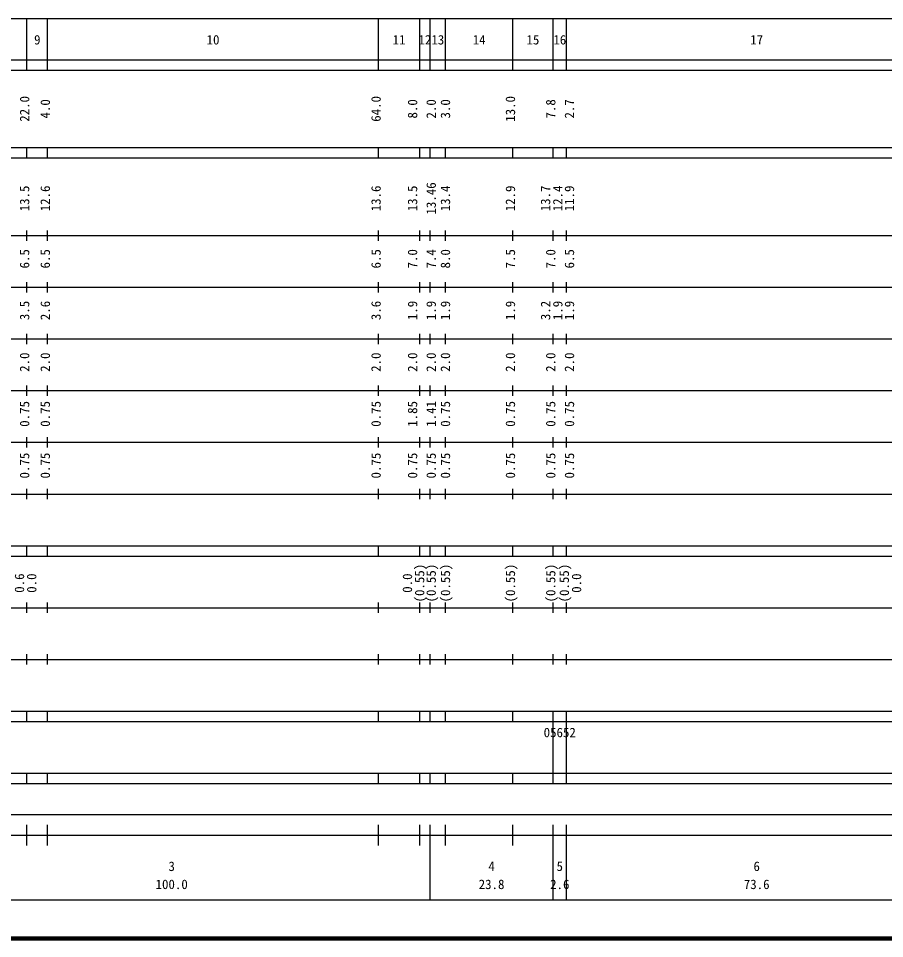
# Model space of a CAD drawing. Units: millimetres on the paper, enlarged 1000 times. Extents: x 40000 to 680000, y 20000 to 380000.
# Drawn here: x 288342 to 455950, y 20000 to 198000 of the extents above; entities that cross this region are included whole.
import ezdxf
from ezdxf.enums import TextEntityAlignment as Align

# ---------------------------------------------------------------- set-up
doc = ezdxf.new("R2010")
doc.units = ezdxf.units.MM
doc.header["$LTSCALE"] = 1000
doc.layers.add('M-TTL', color=2, linetype='Continuous', lineweight=140)
doc.layers.add('M-TTL-BAND', color=7, linetype='Continuous', lineweight=25)
doc.styles.add('ＭＳ ゴシック', font='')
doc.styles.get('ＭＳ ゴシック').set_extended_font_data('MS Gothic')

msp = doc.modelspace()

# ---------------------------------------------------------------- linework, layer by layer
at = {"layer": 'M-TTL'}
msp.add_line((40000, 20000), (680000, 20000), dxfattribs=at)
at = {"layer": 'M-TTL-BAND'}
for p, q in [((68000, 198000), (579000, 198000)), ((290000, 188000), (290000, 198000)), ((294000, 188000), (294000, 198000)), ((358000, 188000), (358000, 198000)), ((366000, 188000), (366000, 198000)), ((368000, 188000), (368000, 198000)), ((371000, 188000), (371000, 198000)), ((384000, 188000), (384000, 198000)), ((391800, 188000), (391800, 198000)), ((394400, 188000), (394400, 198000)), ((40000, 190000), (579000, 190000)), ((40000, 188000), (579000, 188000)), ((40000, 173000), (579000, 173000)), ((290000, 171000), (290000, 173000)), ((294000, 171000), (294000, 173000)), ((358000, 171000), (358000, 173000)), ((366000, 171000), (366000, 173000)), ((368000, 171000), (368000, 173000)), ((371000, 171000), (371000, 173000)), ((384000, 171000), (384000, 173000)), ((391800, 171000), (391800, 173000)), ((394400, 171000), (394400, 173000)), ((40000, 171000), (579000, 171000)), ((290000, 155000), (290000, 157000)), ((294000, 155000), (294000, 157000)), ((358000, 155000), (358000, 157000)), ((366000, 155000), (366000, 157000)), ((368000, 155000), (368000, 157000)), ((371000, 155000), (371000, 157000)), ((384000, 155000), (384000, 157000)), ((391800, 155000), (391800, 157000)), ((394400, 155000), (394400, 157000)), ((40000, 156000), (579000, 156000)), ((46000, 146000), (579000, 146000)), ((290000, 145000), (290000, 147000)), ((294000, 145000), (294000, 147000)), ((358000, 145000), (358000, 147000)), ((366000, 145000), (366000, 147000)), ((368000, 145000), (368000, 147000)), ((371000, 145000), (371000, 147000)), ((384000, 145000), (384000, 147000)), ((391800, 145000), (391800, 147000)), ((394400, 145000), (394400, 147000)), ((52000, 136000), (579000, 136000)), ((290000, 135000), (290000, 137000)), ((294000, 135000), (294000, 137000)), ((358000, 135000), (358000, 137000)), ((366000, 135000), (366000, 137000)), ((368000, 135000), (368000, 137000)), ((371000, 135000), (371000, 137000)), ((384000, 135000), (384000, 137000)), ((391800, 135000), (391800, 137000)), ((394400, 135000), (394400, 137000)), ((290000, 125000), (290000, 127000)), ((294000, 125000), (294000, 127000)), ((358000, 125000), (358000, 127000)), ((366000, 125000), (366000, 127000)), ((368000, 125000), (368000, 127000)), ((371000, 125000), (371000, 127000)), ((384000, 125000), (384000, 127000)), ((391800, 125000), (391800, 127000)), ((394400, 125000), (394400, 127000)), ((46000, 126000), (579000, 126000)), ((52000, 116000), (579000, 116000)), ((290000, 115000), (290000, 117000)), ((294000, 115000), (294000, 117000)), ((358000, 115000), (358000, 117000)), ((366000, 115000), (366000, 117000)), ((368000, 115000), (368000, 117000)), ((371000, 115000), (371000, 117000)), ((384000, 115000), (384000, 117000)), ((391800, 115000), (391800, 117000)), ((394400, 115000), (394400, 117000)), ((290000, 105000), (290000, 107000)), ((294000, 105000), (294000, 107000)), ((358000, 105000), (358000, 107000)), ((366000, 105000), (366000, 107000)), ((368000, 105000), (368000, 107000)), ((371000, 105000), (371000, 107000)), ((384000, 105000), (384000, 107000)), ((391800, 105000), (391800, 107000)), ((394400, 105000), (394400, 107000)), ((46000, 106000), (579000, 106000)), ((40000, 96000), (579000, 96000)), ((290000, 94000), (290000, 96000)), ((294000, 94000), (294000, 96000)), ((358000, 94000), (358000, 96000)), ((366000, 94000), (366000, 96000)), ((368000, 94000), (368000, 96000)), ((371000, 94000), (371000, 96000)), ((384000, 94000), (384000, 96000)), ((391800, 94000), (391800, 96000)), ((394400, 94000), (394400, 96000)), ((40000, 94000), (579000, 94000)), ((49000, 84000), (579000, 84000)), ((290000, 83000), (290000, 85000)), ((294000, 83000), (294000, 85000)), ((358000, 83000), (358000, 85000)), ((366000, 83000), (366000, 85000)), ((368000, 83000), (368000, 85000)), ((371000, 83000), (371000, 85000)), ((384000, 83000), (384000, 85000)), ((391800, 83000), (391800, 85000)), ((394400, 83000), (394400, 85000)), ((290000, 73000), (290000, 75000)), ((294000, 73000), (294000, 75000)), ((358000, 73000), (358000, 75000)), ((366000, 73000), (366000, 75000)), ((368000, 73000), (368000, 75000)), ((371000, 73000), (371000, 75000)), ((384000, 73000), (384000, 75000)), ((391800, 73000), (391800, 75000)), ((394400, 73000), (394400, 75000)), ((40000, 74000), (579000, 74000)), ((40000, 64000), (579000, 64000)), ((290000, 62000), (290000, 64000)), ((294000, 62000), (294000, 64000)), ((358000, 62000), (358000, 64000)), ((366000, 62000), (366000, 64000)), ((368000, 62000), (368000, 64000)), ((371000, 62000), (371000, 64000)), ((384000, 62000), (384000, 64000)), ((391800, 62000), (391800, 64000)), ((394400, 62000), (394400, 64000)), ((40000, 62000), (579000, 62000)), ((391800, 52000), (391800, 62000)), ((394400, 52000), (394400, 62000)), ((40000, 52000), (579000, 52000)), ((290000, 50000), (290000, 52000)), ((294000, 50000), (294000, 52000)), ((358000, 50000), (358000, 52000)), ((366000, 50000), (366000, 52000)), ((368000, 50000), (368000, 52000)), ((371000, 50000), (371000, 52000)), ((384000, 50000), (384000, 52000)), ((391800, 50000), (391800, 52000)), ((394400, 50000), (394400, 52000)), ((40000, 50000), (579000, 50000)), ((71000, 44000), (565000, 44000)), ((290000, 38000), (290000, 42000)), ((294000, 38000), (294000, 42000)), ((358000, 38000), (358000, 42000)), ((366000, 38000), (366000, 42000)), ((368000, 27500), (368000, 42000)), ((371000, 38000), (371000, 42000)), ((384000, 38000), (384000, 42000)), ((391800, 27500), (391800, 42000)), ((394400, 27500), (394400, 42000)), ((40000, 40000), (579000, 40000)), ((68000, 27500), (579000, 27500))]:
    msp.add_line(p, q, dxfattribs=at)

# ---------------------------------------------------------------- texts
at = {"layer": 'M-TTL-BAND', "style": 'ＭＳ ゴシック'}
for s, p in [('9', (292000, 192405)), ('10', (326000, 192405)), ('11', (362000, 192405)), ('12', (367000, 192405)), ('13', (369500, 192405)), ('14', (377500, 192405)), ('15', (387900, 192405)), ('16', (393100, 192405)), ('17', (431200, 192405)), ('3', (318000, 32523)), ('4', (379900, 32523)), ('5', (393100, 32523)), ('6', (431200, 32523)), ('100.0', (318000, 29033)), ('23.8', (379900, 29033)), ('2.6', (393100, 29033)), ('73.6', (431200, 29033))]:
    msp.add_text(s, height=1833, dxfattribs=at).set_placement(p, align=Align.BOTTOM_CENTER)
for s, p in [('22.0', (291000, 180500)), ('4.0', (295000, 180500)), ('64.0', (359000, 180500)), ('8.0', (366066, 180500)), ('2.0', (369669, 180500)), ('3.0', (372428, 180500)), ('13.0', (385000, 180500)), ('7.8', (392800, 180500)), ('2.7', (396426, 180500)), ('12.6', (295000, 163174)), ('13.6', (359000, 163174)), ('13.46', (369669, 163174)), ('13.4', (372428, 163174)), ('12.4', (394170, 163174)), ('13.5', (291000, 163174)), ('13.5', (366066, 163174)), ('12.9', (385000, 163174)), ('13.7', (391800, 163174)), ('11.9', (396426, 163174)), ('6.5', (291000, 151500)), ('6.5', (295000, 151500)), ('6.5', (359000, 151500)), ('7.0', (366066, 151500)), ('7.4', (369669, 151500)), ('8.0', (372428, 151500)), ('7.5', (385000, 151500)), ('7.0', (392800, 151500)), ('6.5', (396426, 151500)), ('3.5', (291000, 141500)), ('2.6', (295000, 141500)), ('3.6', (359000, 141500)), ('1.9', (366066, 141500)), ('1.9', (369669, 141500)), ('1.9', (372428, 141500)), ('1.9', (385000, 141500)), ('3.2', (391800, 141500)), ('1.9', (394170, 141500)), ('1.9', (396426, 141500)), ('2.0', (291000, 131500)), ('2.0', (295000, 131500)), ('2.0', (359000, 131500)), ('2.0', (366066, 131500)), ('2.0', (369669, 131500)), ('2.0', (372428, 131500)), ('2.0', (385000, 131500)), ('2.0', (392800, 131500)), ('2.0', (396426, 131500)), ('0.75', (291000, 121500)), ('0.75', (295000, 121500)), ('0.75', (359000, 121500)), ('1.85', (366066, 121500)), ('1.41', (369669, 121500)), ('0.75', (372428, 121500)), ('0.75', (385000, 121500)), ('0.75', (392800, 121500)), ('0.75', (396426, 121500)), ('0.75', (291000, 111500)), ('0.75', (295000, 111500)), ('0.75', (359000, 111500)), ('0.75', (366066, 111500)), ('0.75', (369669, 111500)), ('0.75', (372428, 111500)), ('0.75', (385000, 111500)), ('0.75', (392800, 111500)), ('0.75', (396426, 111500)), ('(0.55)', (367436, 88764)), ('(0.55)', (369669, 88764)), ('(0.55)', (372428, 88764)), ('(0.55)', (385000, 88764)), ('(0.55)', (392800, 88764)), ('(0.55)', (395426, 88764)), ('0.6', (290000, 88764)), ('0.0', (292370, 88764)), ('0.0', (365066, 88764)), ('0.0', (397796, 88764))]:
    msp.add_text(s, height=1833, rotation=90, dxfattribs=at).set_placement(p, align=Align.BOTTOM_CENTER)
msp.add_text('05652', height=1833, dxfattribs=at).set_placement((389975, 58405), align=Align.BOTTOM_LEFT)

doc.saveas('drawing.dxf')
